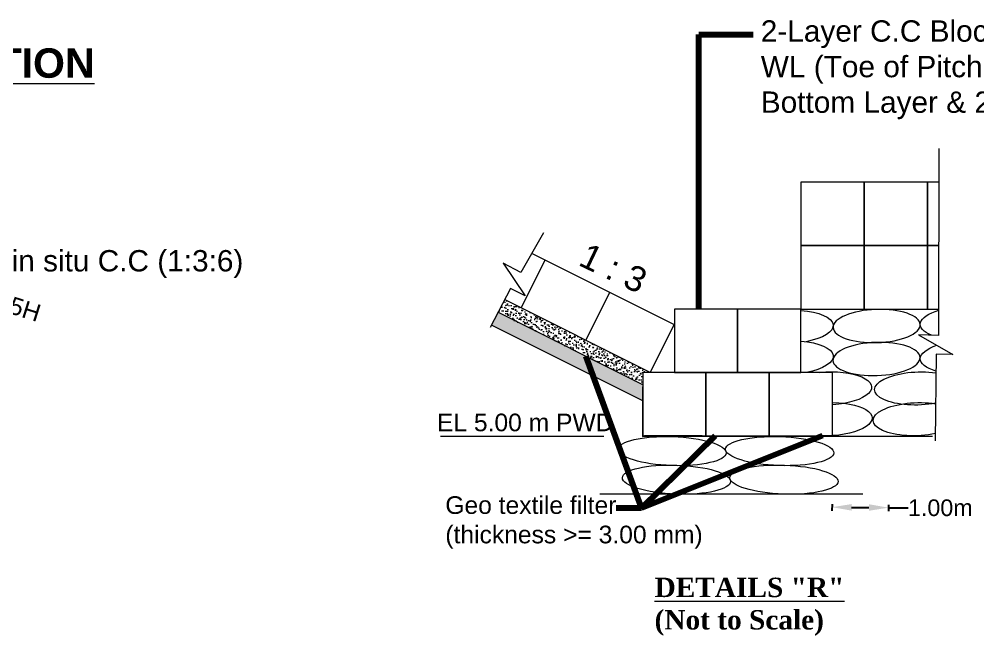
# Model space of a CAD drawing. Header units: inches. Extents: x -8940 to 26362, y -28010 to 990.
# Drawn here: x 4199.84 to 4248.76, y -23325.84 to -23294.4 of the extents above; entities that cross this region are included whole.
import ezdxf

# ---------------------------------------------------------------- set-up
doc = ezdxf.new("R2010")
doc.units = ezdxf.units.IN
doc.header["$MEASUREMENT"] = 0
doc.header["$PDMODE"] = 3
doc.layers.add('LINE', color=7, linetype='Continuous')
doc.styles.add('Arial B heading -200', font='arialbd.ttf', dxfattribs={"height": 0.6})
doc.styles.get("Standard").update_dxf_attribs({"font": 'arial.ttf'})
doc.dimstyles.get("Standard").update_dxf_attribs({"dimtxt": 0.18, "dimasz": 0.18, "dimexe": 0.18, "dimexo": 0.0625, "dimgap": 0.09, "dimtad": 0, "dimtih": 1, "dimtoh": 1, "dimdec": 4, "dimzin": 0, "dimdsep": 46, "dimtxsty": 'Standard', "dimcen": 0.09, "dimadec": 0, "dimazin": 0, "dimtfac": 1, "dimtdec": 4, "dimtofl": 0, "dimtmove": 0, "dimatfit": 3, "dimfxl": 1, "dimtolj": 1, "dimtzin": 0, "dimarcsym": 0})
pattern_1 = [(185, (4194.3811, -23270.26007), (-0.282128, 0.3362272), [0.04572, -0.50292]), (130, (4194.3811, -23270.26007), (-0.2644248, -0.384043), [0.036576, -0.402336]), (235.451, (4194.3576, -23270.23205), (-0.5465526, -0.0478132), [0.038856, -0.427416]), (181.1842, (4194.2949, -23270.3463), (-0.388688, 0.5313846), [0.06858, -0.75438]), (231.6356, (4194.2625, -23270.302), (-0.8227834, -0.017007), [0.058284, -0.641124]), (126.184, (4194.2949, -23270.3463), (-0.822783, -0.017005), [0.054864, -0.603504]), (156, (4194.27333, -23270.28162), (-0.0837486, 0.4308493), [0.04572, -0.50292]), (101, (4194.27333, -23270.2816), (-0.417459, -0.207696), [0.036576, -0.402336]), (206.4514, (4194.26635, -23270.2457), (-0.5012075, 0.223152), [0.038856, -0.427416]), (172.5, (4194.3811, -23270.26007), (-0.1487362, -0.13825313), [0, -0.3974592, 0, -0.408432, 0, -0.40386]), (142.5, (4194.3811, -23270.26007), (-0.2834088, -0.05661535), [0, -0.2328672, 0, -0.3883152, 0, -0.153924]), (102.5, (4194.47722, -23270.35619), (-0.22038287, 0.23982687), [0, -0.1524, 0, -0.475488, 0, -0.630936]), (92.5, (4194.52032, -23270.3993), (-0.2945337, 0.2082334), [0, -0.19812, 0, -0.3157728, 0, -0.448056])]
pattern_2 = [(172.5, (4194.3811, -23270.26007), (-0.13657942, -0.1458116), [0, -0.15752064, 0, -0.1761744, 0, -0.168402]), (142.5, (4194.3811, -23270.26007), (-0.336491, -0.0771165), [0, -0.08497824, 0, -0.14197584, 0, -0.0544068]), (102.5, (4194.47123, -23270.3502), (-0.2286156, 0.22778633), [0, -0.051816, 0, -0.1865376, 0, -0.2435352]), (92.5, (4194.47123, -23270.3502), (-0.2846007, 0.1559707), [0, -0.025908, 0, -0.12228576, 0, -0.1399032])]

# ---------------------------------------------------------------- blocks, each defined once
blk = doc.blocks.new('*D67')
at = {"color": 0, "lineweight": -2, "ltscale": 0.5, "transparency": 16777216}
for p, q in [((4241.322, -23319.133), (4241.319, -23319.463)), ((4242.321, -23319.291), (4243.203, -23319.299)), ((4244.204, -23319.158), (4244.201, -23319.488)), ((4244.203, -23319.308), (4245.211, -23319.317))]:
    blk.add_line(p, q, dxfattribs=at)
at = {"color": 0, "linetype": 'Continuous', "ltscale": 0.5, "transparency": 16777216}
for points in [[(4242.322, -23319.125), (4242.319, -23319.458), (4241.321, -23319.283)], [(4243.204, -23319.132), (4243.202, -23319.466), (4244.203, -23319.308)]]:
    blk.add_solid(points, dxfattribs=at)
at = {"layer": 'Defpoints', "color": 0, "linetype": 'Continuous', "ltscale": 0.5, "transparency": 16777216}
for p in [(4241.353, -23315.631), (4244.235, -23315.656), (4244.203, -23319.308)]:
    blk.add_point(p, dxfattribs=at)
at = {"color": 0, "linetype": 'Continuous', "lineweight": 20, "ltscale": 0.5, "transparency": 16777216, "insert": (4246.848, -23319.317), "char_height": 0.85, "attachment_point": 5}
blk.add_mtext('\\A1;1.00m', dxfattribs=at)

msp = doc.modelspace()

# ---------------------------------------------------------------- hatches: boundary and pattern name
at = {"linetype": 'Continuous', "lineweight": 20, "ltscale": 0.5}
h = msp.add_hatch(dxfattribs=at)
h.set_pattern_fill('AR-CONC', scale=0.0024, angle=135, style=0)
h.set_pattern_definition(pattern_1)
h.paths.add_polyline_path([(4231.658763, -23313.036891), (4231.658763, -23312.408651), (4232.044451, -23312.408651), (4224.613755, -23308.693206), (4224.274585, -23309.344802)])
h = msp.add_hatch(dxfattribs=at)
h.set_pattern_fill('AR-CONC', scale=0.0024, angle=135, style=0)
h.set_pattern_definition(pattern_1)
h.paths.add_polyline_path([(4231.658763, -23313.036891), (4231.658763, -23312.408651), (4232.044451, -23312.408651), (4224.613755, -23308.693206), (4224.274585, -23309.344802)])
h = msp.add_hatch(dxfattribs=at)
h.set_pattern_fill('AR-SAND', scale=0.00408, angle=135, style=0)
h.set_pattern_definition(pattern_2)
h.paths.add_polyline_path([(4231.658763, -23313.857976), (4231.658763, -23313.036891), (4224.274585, -23309.344802), (4223.935454, -23309.996321)])
h = msp.add_hatch(dxfattribs=at)
h.set_pattern_fill('AR-SAND', scale=0.00408, angle=135, style=0)
h.set_pattern_definition(pattern_2)
h.paths.add_polyline_path([(4231.658763, -23313.857976), (4231.658763, -23313.036891), (4224.274585, -23309.344802), (4223.935454, -23309.996321)])

# ---------------------------------------------------------------- linework, layer by layer
at = {"color": 0, "linetype": 'Continuous', "lineweight": 20, "ltscale": 0.5}
msp.add_line((4240.497491, -23315.656218), (4246.450635, -23315.656218), dxfattribs=at)
msp.add_line((4240.497491, -23315.656218), (4246.450635, -23315.656218), dxfattribs=at)
at = {"lineweight": 20}
msp.add_line((4242.886564, -23318.619909), (4229.476936, -23318.619909), dxfattribs=at)
at = {"color": 0, "linetype": 'ByBlock', "lineweight": 20, "ltscale": 0.5}
for centre in [(4233.161028, -23316.422065), (4238.650709, -23316.421822), (4233.383162, -23317.877299), (4238.872844, -23317.877056)]:
    msp.add_ellipse(centre, major_axis=(2.759296, -0.096265), ratio=0.267798578, dxfattribs=at)
at = {"layer": 'LINE', "color": 7, "lineweight": 20, "ltscale": 0.5}
for p, q in [((4225.46133, -23309.117048), (4226.677014, -23306.68568)), ((4225.46133, -23309.117048), (4226.677014, -23306.68568)), ((4233.274443, -23309.984831), (4225.997419, -23306.346224)), ((4233.274443, -23309.984831), (4225.997419, -23306.346224)), ((4232.044451, -23312.408651), (4224.613755, -23308.693206)), ((4232.044451, -23312.408651), (4224.613755, -23308.693206)), ((4228.760132, -23310.766449), (4229.975816, -23308.335081)), ((4228.760132, -23310.766449), (4229.975816, -23308.335081)), ((4231.658763, -23313.036891), (4224.274585, -23309.344802)), ((4231.658763, -23313.036891), (4224.274585, -23309.344802)), ((4231.658763, -23313.857976), (4223.935454, -23309.996321)), ((4231.658763, -23313.857976), (4223.935454, -23309.996321)), ((4232.044451, -23312.408651), (4233.260152, -23309.977249)), ((4232.044451, -23312.408651), (4233.260152, -23309.977249)), ((4238.121483, -23312.408651), (4238.121483, -23315.640011)), ((4238.121483, -23315.640011), (4238.121483, -23312.408651)), ((4238.121483, -23312.408651), (4238.121483, -23315.640011)), ((4238.121483, -23315.640011), (4238.121483, -23312.408651)), ((4231.647077, -23313.417422), (4231.647077, -23315.672516)), ((4231.647077, -23313.417422), (4231.647077, -23315.672516)), ((4231.65292, -23313.140927), (4231.65292, -23315.656264)), ((4231.65292, -23313.140927), (4231.65292, -23315.656264)), ((4229.684121, -23315.672516), (4221.336179, -23315.672516)), ((4229.684121, -23315.672516), (4221.336179, -23315.672516)), ((4231.65292, -23315.656264), (4240.497491, -23315.656218)), ((4231.65292, -23315.656264), (4240.497491, -23315.656218)), ((4231.658763, -23315.640011), (4246.450635, -23315.656218)), ((4231.658763, -23315.640011), (4246.450635, -23315.656218)), ((4231.658763, -23315.640011), (4246.450635, -23315.656218)), ((4231.658763, -23315.640011), (4246.450635, -23315.656218)), ((4234.697552, -23315.640011), (4231.759952, -23315.640011)), ((4234.697552, -23315.640011), (4231.759952, -23315.640011)), ((4233.879542, -23315.640011), (4235.52171, -23315.640011)), ((4233.879542, -23315.640011), (4235.52171, -23315.640011)), ((4233.879542, -23315.640011), (4235.52171, -23315.640011)), ((4233.879542, -23315.640011), (4235.52171, -23315.640011)), ((4240.471563, -23315.640011), (4244.234835, -23315.656218)), ((4240.471563, -23315.640011), (4244.234835, -23315.656218)), ((4231.606008, -23319.337027), (4230.301935, -23319.337027)), ((4231.606008, -23319.337027), (4230.301935, -23319.337027))]:
    msp.add_line(p, q, dxfattribs=at)
for points in [[(4246.772657, -23300.988081), (4246.762562, -23310.523167), (4245.734005, -23310.492539), (4247.483501, -23311.49545), (4246.632351, -23311.482137), (4246.592763, -23315.891773)], [(4246.772657, -23300.988081), (4246.762562, -23310.523167), (4245.734005, -23310.492539), (4247.483501, -23311.49545), (4246.632351, -23311.482137), (4246.592763, -23315.891773)], [(4246.770829, -23302.71456), (4246.199883, -23302.71456), (4246.199883, -23305.94592), (4246.767408, -23305.94592)], [(4226.59342, -23305.292169), (4225.447371, -23307.319009), (4224.536263, -23306.840731), (4225.66931, -23308.508896), (4224.910078, -23308.123928), (4223.870078, -23310.121918)], [(4226.59342, -23305.292169), (4225.447371, -23307.319009), (4224.536263, -23306.840731), (4225.66931, -23308.508896), (4224.910078, -23308.123928), (4223.870078, -23310.121918)], [(4246.767408, -23305.94592), (4246.199883, -23305.94592), (4246.199883, -23309.17728), (4246.304352, -23309.17728)], [(4246.767408, -23305.94592), (4246.199883, -23305.94592), (4246.199883, -23309.17728), (4246.763986, -23309.177767)]]:
    msp.add_lwpolyline(points, dxfattribs=at)
for points in [[(4239.737163, -23305.94592), (4242.968523, -23305.94592), (4242.968523, -23302.71456), (4239.737163, -23302.71456)], [(4239.737163, -23305.94592), (4242.968523, -23305.94592), (4242.968523, -23302.71456), (4239.737163, -23302.71456)], [(4242.968523, -23305.94592), (4246.199883, -23305.94592), (4246.199883, -23302.71456), (4242.968523, -23302.71456)], [(4242.968523, -23305.94592), (4246.199883, -23305.94592), (4246.199883, -23302.71456), (4242.968523, -23302.71456)], [(4239.737163, -23309.17728), (4242.968523, -23309.17728), (4242.968523, -23305.94592), (4239.737163, -23305.94592)], [(4239.737163, -23309.17728), (4242.968523, -23309.17728), (4242.968523, -23305.94592), (4239.737163, -23305.94592)], [(4242.968523, -23309.17728), (4246.199883, -23309.17728), (4246.199883, -23305.94592), (4242.968523, -23305.94592)], [(4242.968523, -23309.17728), (4246.199883, -23309.17728), (4246.199883, -23305.94592), (4242.968523, -23305.94592)], [(4233.274443, -23312.408651), (4236.505803, -23312.408651), (4236.505803, -23309.177291), (4233.274443, -23309.177291)], [(4233.274443, -23312.408651), (4236.505803, -23312.408651), (4236.505803, -23309.177291), (4233.274443, -23309.177291)], [(4236.505803, -23312.408651), (4239.737163, -23312.408651), (4239.737163, -23309.177291), (4236.505803, -23309.177291)], [(4236.505803, -23312.408651), (4239.737163, -23312.408651), (4239.737163, -23309.177291), (4236.505803, -23309.177291)], [(4231.658763, -23315.640011), (4234.890123, -23315.640011), (4234.890123, -23312.408651), (4231.658763, -23312.408651)], [(4231.658763, -23315.640011), (4234.890123, -23315.640011), (4234.890123, -23312.408651), (4231.658763, -23312.408651)], [(4234.890123, -23315.640011), (4238.121483, -23315.640011), (4238.121483, -23312.408651), (4234.890123, -23312.408651)], [(4234.890123, -23315.640011), (4238.121483, -23315.640011), (4238.121483, -23312.408651), (4234.890123, -23312.408651)], [(4238.121483, -23315.640011), (4241.352843, -23315.640011), (4241.352843, -23312.408651), (4238.121483, -23312.408651)], [(4238.121483, -23315.640011), (4241.352843, -23315.640011), (4241.352843, -23312.408651), (4238.121483, -23312.408651)]]:
    msp.add_lwpolyline(points, close=True, dxfattribs=at)
at = {"layer": 'LINE', "color": 7, "lineweight": 20, "ltscale": 0.5, "extrusion": (0, 0, -1)}
for centre in [(4243.598845, -23310.044739), (4243.59012, -23311.725485), (4243.59012, -23311.725485)]:
    msp.add_ellipse(centre, major_axis=(-2.223407, -0.075588), ratio=0.379800122, dxfattribs=at)
for centre, start_param, end_param in [((4239.157858, -23310.085174), 1.846026621, 4.337353965), ((4239.157858, -23310.085174), 1.846026621, 4.337353965), ((4248.045714, -23309.895301), 5.557212479, 7.252512388), ((4239.160539, -23311.650583), 1.846026621, 4.337353965), ((4239.160539, -23311.650583), 1.846026621, 4.337353965), ((4248.049288, -23311.650606), 5.420705735, 7.196852193), ((4248.049288, -23311.650606), 5.420705735, 7.196852193), ((4239.160539, -23311.650583), 5.211519734, 5.265971869), ((4239.160539, -23311.650583), 5.211519734, 5.265971869), ((4241.120329, -23313.227293), 1.396927154, 4.615799863), ((4241.120329, -23313.227293), 1.396927154, 4.615799863), ((4245.720853, -23313.227293), 4.313945631, 8.285075297), ((4245.720853, -23313.227293), 4.313945631, 8.285075297), ((4241.143002, -23314.795561), 1.68295547, 4.890937013), ((4241.143002, -23314.795561), 1.68295547, 4.890937013), ((4245.647905, -23314.795561), 4.284819743, 8.314201185), ((4245.647905, -23314.795561), 4.284819743, 8.314201185)]:
    msp.add_ellipse(centre, major_axis=(-2.223407, -0.075588), ratio=0.379800122, start_param=start_param, end_param=end_param, dxfattribs=at)

# ---------------------------------------------------------------- texts
at = {"color": 7, "lineweight": 20, "ltscale": 0.18, "char_height": 0.9, "width": 35.32189186, "attachment_point": 1}
for s, insert in [('EL 5.00 m PWD', (4221.158584, -23314.511602)), ('Geo textile filter \\P(thickness >= 3.00 mm) ', (4221.586356, -23318.725914)), ('Geo textile filter \\P(thickness >= 3.00 mm) ', (4221.586356, -23318.725914))]:
    msp.add_mtext(s, dxfattribs=dict(at, insert=insert))
at = {"layer": 'LINE', "color": 7, "lineweight": 20, "ltscale": 0.5, "attachment_point": 1}
for s, insert, char_height, width in [('{\\C0;2-Layer C.C Blocks(500 x 500 x 500) to be Placed  at Working WL (Toe of Pitching Block) above Geo-textile (3 Nos Blocks in Bottom Layer & 2 Nos. Blocks  in Upper Layer as Shown)}', (4237.686027, -23294.454778), 1.088423855, 43.5949575), ('\\pi-2.177,l2.177;Cast in situ C.C (1:3:6)', (4195.90428, -23306.171956), 1.08842386, 17.4742388), ('\\pi-2.177,l2.177;Cast in situ C.C (1:3:6)', (4195.90428, -23306.171956), 1.08842386, 17.4742388)]:
    msp.add_mtext(s, dxfattribs=dict(at, insert=insert, char_height=char_height, width=width))
at = {"layer": 'LINE', "color": 7, "lineweight": 20, "ltscale": 0.5, "attachment_point": 1, "style": 'Arial B heading -200'}
for s, insert, char_height, width in [('{\\H1.25x;\\LPLAN OF D/S END TERMINATION\\fTimes New Roman|b1|i0|c0|p18;\\H0.8x; }', (4170.281747, -23295.884308), 1.2, 43.44134988), ('{\\fTimes New Roman|b1|i0|c0|p18;\\LDETAILS "R"\\P\\l(Not to Scale)}', (4232.26694, -23322.879002), 0.99046911, 31.90091102)]:
    msp.add_mtext(s, dxfattribs=dict(at, insert=insert, char_height=char_height, width=width))
at = {"layer": 'LINE', "color": 7, "lineweight": 20, "ltscale": 0.5, "attachment_point": 1}
for s, insert, char_height, width, rotation in [('1 : 3', (4228.873541, -23305.757043), 1.2826544, 5.75984576, 334.4634135), ('1 : 3', (4228.873541, -23305.757043), 1.2826544, 5.75984576, 334.4634135), ('1V : 2.5H', (4196.100841, -23307.440832), 0.8874744, 9.3037617, 342.4607994)]:
    msp.add_mtext(s, dxfattribs=dict(at, insert=insert, char_height=char_height, width=width, rotation=rotation))

# ---------------------------------------------------------------- dimensions: what is measured, and where the dimension line sits
at = {"color": 0, "linetype": 'Continuous', "lineweight": 20, "ltscale": 0.5}
dim = msp.add_linear_dim(base=(4244.202935, -23319.307791), p1=(4241.352843, -23315.63104), p2=(4244.234835, -23315.656218), angle=359.499468, text='1.00m', dimstyle='Standard', override={"dimtxt": 0.85, "dimasz": 1, "dimfxl": 0.15, "dimfxlon": 1}, dxfattribs=at)
dim.commit()
dim.dimension.update_dxf_attribs({"geometry": '*D67', "text_midpoint": (4246.848098, -23319.316596), "dimtype": 161})

# ---------------------------------------------------------------- leaders
at = {"layer": 'LINE', "color": 7, "lineweight": 20, "ltscale": 0.5}
for points in [[(4234.520438, -23309.177291), (4234.520438, -23295.176817), (4237.293413, -23295.176817)], [(4228.764215, -23311.589617), (4231.606008, -23319.337027)], [(4228.764215, -23311.589617), (4231.606008, -23319.337027)], [(4240.827632, -23315.641545), (4231.606008, -23319.337027), (4230.301935, -23319.337027)], [(4240.827632, -23315.641545), (4231.606008, -23319.337027), (4230.301935, -23319.337027)], [(4235.353485, -23315.640011), (4231.606008, -23319.337027)], [(4235.353485, -23315.640011), (4231.606008, -23319.337027)]]:
    msp.add_leader(points, dimstyle='Standard', override={"dimtxt": 0.9, "dimasz": 0.7, "dimclrd": 7, "dimclre": 7, "dimclrt": 7, "dimlwd": 65535, "dimlwe": 65535}, dxfattribs=at)

doc.saveas('drawing.dxf')
